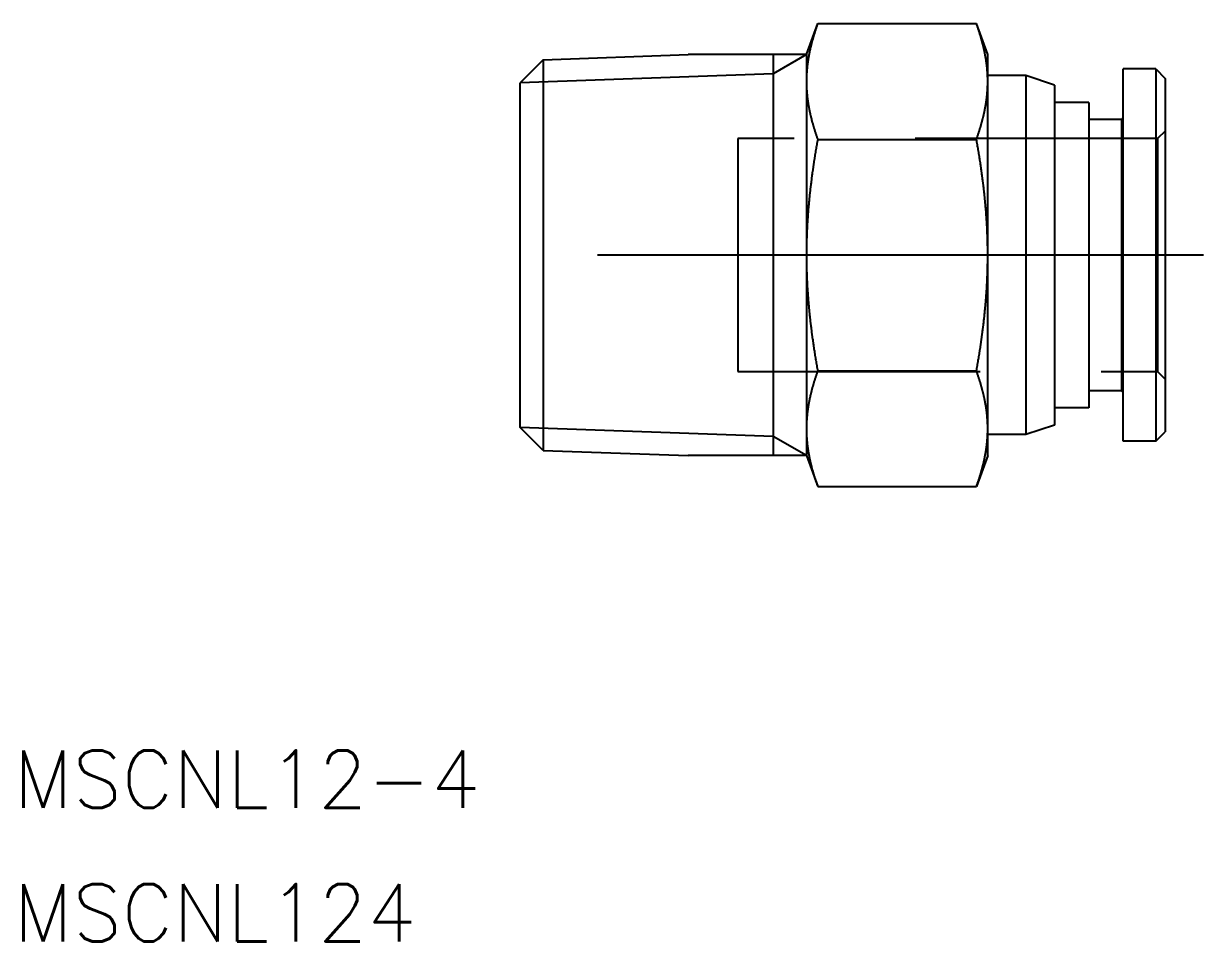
# Model space of a CAD drawing. Extents: x -89 to 13, y -36 to 14.
# Drawn here: x -88.7 to -26.9, y -35.9 to 12.1 of the extents above; entities that cross this region are included whole.
import ezdxf

# ---------------------------------------------------------------- set-up
doc = ezdxf.new("R2010")
doc.units = 0
doc.linetypes.add('CENTER', pattern=[50.8, 31.75, -6.35, 6.35, -6.35])
doc.linetypes.add('DASHED', pattern=[19.05, 12.7, -6.35])
doc.layers.get('0').update_dxf_attribs({"linetype": 'CONTINUOUS'})
doc.layers.add('CENTER', color=1, linetype='CENTER')
doc.styles.get("Standard").update_dxf_attribs({"font": 'txt.shx', "height": 3, "bigfont": 'bigfont.shx'})

msp = doc.modelspace()

# ---------------------------------------------------------------- linework, layer by layer
at = {"color": 7, "linetype": 'CONTINUOUS'}
for p, q in [((-47.687289, 10.5), (-47.096071, 12.124356)), ((-47.096071, 12.124356), (-38.778506, 12.124356)), ((-38.187289, 10.5), (-38.778506, 12.124356)), ((-61.483242, 10.234593), (-62.687289, 9.030547)), ((-61.483242, 10.234593), (-53.882973, 10.5)), ((-61.483242, 10.234593), (-61.483242, -10.234593)), ((-47.687289, 10.5), (-53.882973, 10.5)), ((-49.430634, 10.5), (-49.430634, -10.5)), ((-47.687289, 10.5), (-47.687289, 9.093267)), ((-38.187289, 9.093267), (-38.187289, 10.5)), ((-36.187289, 9.4), (-38.187289, 9.4)), ((-36.187289, 9.4), (-36.187289, -9.4)), ((-34.687289, 8.9), (-36.187289, 9.4)), ((-31.087289, -9.75), (-31.087289, 9.75)), ((-29.387289, 9.75), (-31.087289, 9.75)), ((-29.387289, 9.75), (-29.387289, -9.75)), ((-29.387289, 9.75), (-28.887289, 9.25)), ((-62.687289, -9.030547), (-62.687289, 9.030547)), ((-62.687289, -9.0225), (-62.687289, 9.0225)), ((-47.687289, 9.093267), (-47.687289, 0)), ((-38.187289, 0), (-38.187289, 9.093267)), ((-34.687289, 8.9), (-34.687289, -8.9)), ((-28.887289, 9.25), (-28.887289, -9.25)), ((-32.887289, 8), (-34.687289, 8)), ((-32.887289, 8), (-32.887289, -8)), ((-31.187289, 7.1), (-32.887289, 7.1)), ((-31.187289, 7.1), (-31.087289, 7.2)), ((-31.187289, 7.1), (-31.187289, -7.1)), ((-47.096071, 6.062178), (-38.778506, 6.062178)), ((-47.687289, 0), (-47.687289, -9.093267)), ((-38.187289, -9.093267), (-38.187289, 0)), ((-47.096071, -6.062178), (-38.778506, -6.062178)), ((-31.187289, -7.1), (-32.887289, -7.1)), ((-31.187289, -7.1), (-31.087289, -7.2)), ((-32.887289, -8), (-34.687289, -8)), ((-61.483242, -10.234593), (-62.687289, -9.030547)), ((-47.687289, -9.093267), (-47.687289, -10.5)), ((-38.187289, -10.5), (-38.187289, -9.093267)), ((-34.687289, -8.9), (-36.187289, -9.4)), ((-29.387289, -9.75), (-28.887289, -9.25)), ((-36.187289, -9.4), (-38.187289, -9.4)), ((-29.387289, -9.75), (-31.087289, -9.75)), ((-61.483242, -10.234593), (-53.882973, -10.5)), ((-47.687289, -10.5), (-53.882973, -10.5)), ((-47.687289, -10.5), (-47.096071, -12.124356)), ((-38.187289, -10.5), (-38.778506, -12.124356)), ((-47.096071, -12.124356), (-38.778506, -12.124356))]:
    msp.add_line(p, q, dxfattribs=at)
at = {"color": 3, "linetype": 'CONTINUOUS'}
for p, q in [((-47.687289, 10.5), (-49.430634, 9.493479)), ((-49.430634, 9.493479), (-62.687289, 9.030547)), ((-49.430634, -9.493479), (-62.687289, -9.030547)), ((-47.687289, -10.5), (-49.430634, -9.493479))]:
    msp.add_line(p, q, dxfattribs=at)
at = {"color": 3, "linetype": 'DASHED'}
for p, q in [((-28.887289, 6.5), (-29.287289, 6.1)), ((-29.287289, 6.1), (-51.287289, 6.1)), ((-51.287289, 6.1), (-51.287289, -6.1)), ((-29.287289, 6.1), (-29.287289, -6.1)), ((-51.287289, -6.1), (-29.287289, -6.1)), ((-29.287289, -6.1), (-28.887289, -6.5))]:
    msp.add_line(p, q, dxfattribs=at)
at = {"color": 7}
for points in [[(-47.0961, 12.1244, 0), (-47.1087, 12.0894, 0), (-47.1213, 12.0545, 0), (-47.1336, 12.0198, 0), (-47.1459, 11.9851, 0), (-47.1579, 11.9506, 0), (-47.1698, 11.9162, 0), (-47.1816, 11.8819, 0), (-47.1932, 11.8477, 0), (-47.2047, 11.8136, 0), (-47.216, 11.7796, 0), (-47.2272, 11.7457, 0), (-47.2383, 11.7119, 0), (-47.2491, 11.6783, 0), (-47.2599, 11.6447, 0), (-47.2705, 11.6112, 0), (-47.281, 11.5777, 0), (-47.2913, 11.5444, 0), (-47.3015, 11.5112, 0), (-47.3115, 11.478, 0), (-47.3214, 11.445, 0), (-47.3311, 11.412, 0), (-47.3408, 11.3791, 0), (-47.3502, 11.3463, 0), (-47.3596, 11.3136, 0), (-47.3688, 11.2809, 0), (-47.3778, 11.2483, 0), (-47.3868, 11.2158, 0), (-47.3956, 11.1834, 0), (-47.4042, 11.151, 0), (-47.4127, 11.1187, 0), (-47.4211, 11.0865, 0), (-47.4294, 11.0543, 0), (-47.4375, 11.0222, 0), (-47.4455, 10.9902, 0), (-47.4533, 10.9582, 0), (-47.461, 10.9263, 0), (-47.4686, 10.8944, 0), (-47.4761, 10.8626, 0), (-47.4834, 10.8309, 0), (-47.4906, 10.7992, 0), (-47.4977, 10.7675, 0), (-47.5046, 10.736, 0), (-47.5114, 10.7044, 0), (-47.518, 10.6729, 0), (-47.5246, 10.6415, 0), (-47.531, 10.61, 0), (-47.5373, 10.5787, 0), (-47.5434, 10.5474, 0), (-47.5494, 10.5161, 0), (-47.5553, 10.4848, 0), (-47.5611, 10.4536, 0), (-47.5667, 10.4224, 0), (-47.5722, 10.3913, 0), (-47.5776, 10.3602, 0), (-47.5828, 10.3291, 0), (-47.588, 10.298, 0), (-47.5929, 10.267, 0), (-47.5978, 10.236, 0), (-47.6025, 10.205, 0), (-47.6071, 10.1741, 0), (-47.6116, 10.1432, 0), (-47.616, 10.1122, 0), (-47.6202, 10.0814, 0), (-47.6243, 10.0505, 0), (-47.6283, 10.0196, 0), (-47.6321, 9.98877, 0), (-47.6358, 9.95793, 0), (-47.6394, 9.92711, 0), (-47.6428, 9.89629, 0), (-47.6462, 9.86549, 0), (-47.6494, 9.83469, 0), (-47.6524, 9.80389, 0), (-47.6554, 9.7731, 0), (-47.6582, 9.7423, 0), (-47.6609, 9.71151, 0), (-47.6634, 9.68072, 0), (-47.6659, 9.64992, 0), (-47.6682, 9.61912, 0), (-47.6703, 9.58832, 0), (-47.6724, 9.5575, 0), (-47.6743, 9.52668, 0), (-47.6761, 9.49584, 0), (-47.6777, 9.46499, 0), (-47.6792, 9.43413, 0), (-47.6806, 9.40326, 0), (-47.6819, 9.37236, 0), (-47.683, 9.34145, 0), (-47.684, 9.31051, 0), (-47.6849, 9.27956, 0), (-47.6856, 9.24858, 0), (-47.6862, 9.21757, 0), (-47.6867, 9.18654, 0), (-47.687, 9.15548, 0), (-47.6872, 9.12439, 0), (-47.6873, 9.09327, 0)], [(-38.1873, 9.09327, 0), (-38.1874, 9.12439, 0), (-38.1876, 9.15548, 0), (-38.1879, 9.18654, 0), (-38.1884, 9.21757, 0), (-38.189, 9.24858, 0), (-38.1897, 9.27956, 0), (-38.1906, 9.31051, 0), (-38.1916, 9.34145, 0), (-38.1927, 9.37236, 0), (-38.1939, 9.40326, 0), (-38.1953, 9.43413, 0), (-38.1969, 9.46499, 0), (-38.1985, 9.49584, 0), (-38.2003, 9.52668, 0), (-38.2022, 9.5575, 0), (-38.2042, 9.58832, 0), (-38.2064, 9.61912, 0), (-38.2087, 9.64992, 0), (-38.2111, 9.68072, 0), (-38.2137, 9.71151, 0), (-38.2164, 9.7423, 0), (-38.2192, 9.7731, 0), (-38.2221, 9.80389, 0), (-38.2252, 9.83469, 0), (-38.2284, 9.86549, 0), (-38.2317, 9.89629, 0), (-38.2352, 9.92711, 0), (-38.2388, 9.95793, 0), (-38.2425, 9.98877, 0), (-38.2463, 10.0196, 0), (-38.2503, 10.0505, 0), (-38.2544, 10.0814, 0), (-38.2586, 10.1122, 0), (-38.263, 10.1432, 0), (-38.2674, 10.1741, 0), (-38.272, 10.205, 0), (-38.2768, 10.236, 0), (-38.2816, 10.267, 0), (-38.2866, 10.298, 0), (-38.2917, 10.3291, 0), (-38.297, 10.3602, 0), (-38.3024, 10.3913, 0), (-38.3079, 10.4224, 0), (-38.3135, 10.4536, 0), (-38.3193, 10.4848, 0), (-38.3251, 10.5161, 0), (-38.3312, 10.5474, 0), (-38.3373, 10.5787, 0), (-38.3436, 10.61, 0), (-38.35, 10.6415, 0), (-38.3565, 10.6729, 0), (-38.3632, 10.7044, 0), (-38.37, 10.736, 0), (-38.3769, 10.7675, 0), (-38.384, 10.7992, 0), (-38.3912, 10.8309, 0), (-38.3985, 10.8626, 0), (-38.4059, 10.8944, 0), (-38.4135, 10.9263, 0), (-38.4213, 10.9582, 0), (-38.4291, 10.9902, 0), (-38.4371, 11.0222, 0), (-38.4452, 11.0543, 0), (-38.4535, 11.0865, 0), (-38.4618, 11.1187, 0), (-38.4704, 11.151, 0), (-38.479, 11.1834, 0), (-38.4878, 11.2158, 0), (-38.4967, 11.2483, 0), (-38.5058, 11.2809, 0), (-38.515, 11.3136, 0), (-38.5243, 11.3463, 0), (-38.5338, 11.3791, 0), (-38.5434, 11.412, 0), (-38.5532, 11.445, 0), (-38.5631, 11.478, 0), (-38.5731, 11.5112, 0), (-38.5833, 11.5444, 0), (-38.5936, 11.5777, 0), (-38.6041, 11.6112, 0), (-38.6147, 11.6447, 0), (-38.6254, 11.6783, 0), (-38.6363, 11.7119, 0), (-38.6474, 11.7457, 0), (-38.6585, 11.7796, 0), (-38.6699, 11.8136, 0), (-38.6813, 11.8477, 0), (-38.693, 11.8819, 0), (-38.7047, 11.9162, 0), (-38.7166, 11.9506, 0), (-38.7287, 11.9851, 0), (-38.7409, 12.0198, 0), (-38.7533, 12.0545, 0), (-38.7658, 12.0894, 0), (-38.7785, 12.1244, 0)], [(-47.6873, 9.09327, 0), (-47.6872, 9.06214, 0), (-47.687, 9.03105, 0), (-47.6867, 8.99999, 0), (-47.6862, 8.96896, 0), (-47.6856, 8.93796, 0), (-47.6849, 8.90698, 0), (-47.684, 8.87602, 0), (-47.683, 8.84509, 0), (-47.6819, 8.81417, 0), (-47.6806, 8.78328, 0), (-47.6792, 8.7524, 0), (-47.6777, 8.72154, 0), (-47.6761, 8.69069, 0), (-47.6743, 8.65986, 0), (-47.6724, 8.62903, 0), (-47.6703, 8.59822, 0), (-47.6682, 8.56741, 0), (-47.6659, 8.53661, 0), (-47.6634, 8.50581, 0), (-47.6609, 8.47502, 0), (-47.6582, 8.44423, 0), (-47.6554, 8.41344, 0), (-47.6524, 8.38264, 0), (-47.6494, 8.35185, 0), (-47.6462, 8.32105, 0), (-47.6428, 8.29024, 0), (-47.6394, 8.25942, 0), (-47.6358, 8.2286, 0), (-47.6321, 8.19776, 0), (-47.6283, 8.16692, 0), (-47.6243, 8.13606, 0), (-47.6202, 8.10518, 0), (-47.616, 8.07429, 0), (-47.6116, 8.04338, 0), (-47.6071, 8.01244, 0), (-47.6025, 7.98149, 0), (-47.5978, 7.95052, 0), (-47.5929, 7.91952, 0), (-47.588, 7.88849, 0), (-47.5828, 7.85744, 0), (-47.5776, 7.82636, 0), (-47.5722, 7.79525, 0), (-47.5667, 7.7641, 0), (-47.5611, 7.73292, 0), (-47.5553, 7.70171, 0), (-47.5494, 7.67046, 0), (-47.5434, 7.63918, 0), (-47.5373, 7.60785, 0), (-47.531, 7.57649, 0), (-47.5246, 7.54508, 0), (-47.518, 7.51362, 0), (-47.5114, 7.48213, 0), (-47.5046, 7.45058, 0), (-47.4977, 7.41899, 0), (-47.4906, 7.38734, 0), (-47.4834, 7.35565, 0), (-47.4761, 7.3239, 0), (-47.4686, 7.29209, 0), (-47.461, 7.26024, 0), (-47.4533, 7.22832, 0), (-47.4455, 7.19634, 0), (-47.4375, 7.1643, 0), (-47.4294, 7.1322, 0), (-47.4211, 7.10004, 0), (-47.4127, 7.06781, 0), (-47.4042, 7.03551, 0), (-47.3956, 7.00314, 0), (-47.3868, 6.97071, 0), (-47.3778, 6.9382, 0), (-47.3688, 6.90562, 0), (-47.3596, 6.87296, 0), (-47.3502, 6.84022, 0), (-47.3408, 6.80741, 0), (-47.3311, 6.77452, 0), (-47.3214, 6.74154, 0), (-47.3115, 6.70848, 0), (-47.3015, 6.67534, 0), (-47.2913, 6.64211, 0), (-47.281, 6.60879, 0), (-47.2705, 6.57538, 0), (-47.2599, 6.54188, 0), (-47.2491, 6.50828, 0), (-47.2383, 6.47459, 0), (-47.2272, 6.4408, 0), (-47.216, 6.40691, 0), (-47.2047, 6.37292, 0), (-47.1932, 6.33883, 0), (-47.1816, 6.30463, 0), (-47.1698, 6.27033, 0), (-47.1579, 6.23592, 0), (-47.1459, 6.2014, 0), (-47.1336, 6.16677, 0), (-47.1213, 6.13202, 0), (-47.1087, 6.09716, 0), (-47.0961, 6.06218, 0)], [(-38.7785, 6.06218, 0), (-38.7658, 6.09716, 0), (-38.7533, 6.13202, 0), (-38.7409, 6.16677, 0), (-38.7287, 6.2014, 0), (-38.7166, 6.23592, 0), (-38.7047, 6.27033, 0), (-38.693, 6.30463, 0), (-38.6813, 6.33883, 0), (-38.6699, 6.37292, 0), (-38.6585, 6.40691, 0), (-38.6474, 6.4408, 0), (-38.6363, 6.47459, 0), (-38.6254, 6.50828, 0), (-38.6147, 6.54188, 0), (-38.6041, 6.57538, 0), (-38.5936, 6.60879, 0), (-38.5833, 6.64211, 0), (-38.5731, 6.67534, 0), (-38.5631, 6.70848, 0), (-38.5532, 6.74154, 0), (-38.5434, 6.77452, 0), (-38.5338, 6.80741, 0), (-38.5243, 6.84022, 0), (-38.515, 6.87296, 0), (-38.5058, 6.90562, 0), (-38.4967, 6.9382, 0), (-38.4878, 6.97071, 0), (-38.479, 7.00314, 0), (-38.4704, 7.03551, 0), (-38.4618, 7.06781, 0), (-38.4535, 7.10004, 0), (-38.4452, 7.1322, 0), (-38.4371, 7.1643, 0), (-38.4291, 7.19634, 0), (-38.4213, 7.22832, 0), (-38.4135, 7.26024, 0), (-38.4059, 7.29209, 0), (-38.3985, 7.3239, 0), (-38.3912, 7.35565, 0), (-38.384, 7.38734, 0), (-38.3769, 7.41899, 0), (-38.37, 7.45058, 0), (-38.3632, 7.48213, 0), (-38.3565, 7.51362, 0), (-38.35, 7.54508, 0), (-38.3436, 7.57649, 0), (-38.3373, 7.60785, 0), (-38.3312, 7.63918, 0), (-38.3251, 7.67046, 0), (-38.3193, 7.70171, 0), (-38.3135, 7.73292, 0), (-38.3079, 7.7641, 0), (-38.3024, 7.79525, 0), (-38.297, 7.82636, 0), (-38.2917, 7.85744, 0), (-38.2866, 7.88849, 0), (-38.2816, 7.91952, 0), (-38.2768, 7.95052, 0), (-38.272, 7.98149, 0), (-38.2674, 8.01244, 0), (-38.263, 8.04338, 0), (-38.2586, 8.07429, 0), (-38.2544, 8.10518, 0), (-38.2503, 8.13606, 0), (-38.2463, 8.16692, 0), (-38.2425, 8.19776, 0), (-38.2388, 8.2286, 0), (-38.2352, 8.25942, 0), (-38.2317, 8.29024, 0), (-38.2284, 8.32105, 0), (-38.2252, 8.35185, 0), (-38.2221, 8.38264, 0), (-38.2192, 8.41344, 0), (-38.2164, 8.44423, 0), (-38.2137, 8.47502, 0), (-38.2111, 8.50581, 0), (-38.2087, 8.53661, 0), (-38.2064, 8.56741, 0), (-38.2042, 8.59822, 0), (-38.2022, 8.62903, 0), (-38.2003, 8.65986, 0), (-38.1985, 8.69069, 0), (-38.1969, 8.72154, 0), (-38.1953, 8.7524, 0), (-38.1939, 8.78328, 0), (-38.1927, 8.81417, 0), (-38.1916, 8.84509, 0), (-38.1906, 8.87602, 0), (-38.1897, 8.90698, 0), (-38.189, 8.93796, 0), (-38.1884, 8.96896, 0), (-38.1879, 8.99999, 0), (-38.1876, 9.03105, 0), (-38.1874, 9.06214, 0), (-38.1873, 9.09327, 0)], [(-47.0961, 6.06218, 0), (-47.1087, 5.99222, 0), (-47.1213, 5.9225, 0), (-47.1336, 5.853, 0), (-47.1459, 5.78374, 0), (-47.1579, 5.7147, 0), (-47.1698, 5.64587, 0), (-47.1816, 5.57727, 0), (-47.1932, 5.50888, 0), (-47.2047, 5.44069, 0), (-47.216, 5.37271, 0), (-47.2272, 5.30494, 0), (-47.2383, 5.23736, 0), (-47.2491, 5.16998, 0), (-47.2599, 5.10278, 0), (-47.2705, 5.03578, 0), (-47.281, 4.96896, 0), (-47.2913, 4.90232, 0), (-47.3015, 4.83586, 0), (-47.3115, 4.76957, 0), (-47.3214, 4.70345, 0), (-47.3311, 4.6375, 0), (-47.3408, 4.57171, 0), (-47.3502, 4.50608, 0), (-47.3596, 4.44061, 0), (-47.3688, 4.3753, 0), (-47.3778, 4.31013, 0), (-47.3868, 4.24512, 0), (-47.3956, 4.18024, 0), (-47.4042, 4.11551, 0), (-47.4127, 4.05092, 0), (-47.4211, 3.98646, 0), (-47.4294, 3.92213, 0), (-47.4375, 3.85793, 0), (-47.4455, 3.79385, 0), (-47.4533, 3.7299, 0), (-47.461, 3.66606, 0), (-47.4686, 3.60234, 0), (-47.4761, 3.53874, 0), (-47.4834, 3.47524, 0), (-47.4906, 3.41185, 0), (-47.4977, 3.34856, 0), (-47.5046, 3.28537, 0), (-47.5114, 3.22228, 0), (-47.518, 3.15929, 0), (-47.5246, 3.09638, 0), (-47.531, 3.03356, 0), (-47.5373, 2.97083, 0), (-47.5434, 2.90818, 0), (-47.5494, 2.8456, 0), (-47.5553, 2.78311, 0), (-47.5611, 2.72068, 0), (-47.5667, 2.65833, 0), (-47.5722, 2.59604, 0), (-47.5776, 2.53382, 0), (-47.5828, 2.47166, 0), (-47.588, 2.40955, 0), (-47.5929, 2.3475, 0), (-47.5978, 2.2855, 0), (-47.6025, 2.22355, 0), (-47.6071, 2.16164, 0), (-47.6116, 2.09978, 0), (-47.616, 2.03796, 0), (-47.6202, 1.97617, 0), (-47.6243, 1.91442, 0), (-47.6283, 1.8527, 0), (-47.6321, 1.791, 0), (-47.6358, 1.72933, 0), (-47.6394, 1.66769, 0), (-47.6428, 1.60606, 0), (-47.6462, 1.54444, 0), (-47.6494, 1.48284, 0), (-47.6524, 1.42125, 0), (-47.6554, 1.35966, 0), (-47.6582, 1.29808, 0), (-47.6609, 1.23649, 0), (-47.6634, 1.17491, 0), (-47.6659, 1.11331, 0), (-47.6682, 1.05171, 0), (-47.6703, 0.990097, 0), (-47.6724, 0.928467, 0), (-47.6743, 0.866819, 0), (-47.6761, 0.805149, 0), (-47.6777, 0.743454, 0), (-47.6792, 0.681731, 0), (-47.6806, 0.619977, 0), (-47.6819, 0.558188, 0), (-47.683, 0.496361, 0), (-47.684, 0.434494, 0), (-47.6849, 0.372582, 0), (-47.6856, 0.310623, 0), (-47.6862, 0.248613, 0), (-47.6867, 0.186549, 0), (-47.687, 0.124428, 0), (-47.6872, 0.062246, 0), (-47.6873, 0, 0)], [(-38.1873, 0, 0), (-38.1874, 0.062246, 0), (-38.1876, 0.124428, 0), (-38.1879, 0.186549, 0), (-38.1884, 0.248613, 0), (-38.189, 0.310623, 0), (-38.1897, 0.372582, 0), (-38.1906, 0.434494, 0), (-38.1916, 0.496361, 0), (-38.1927, 0.558188, 0), (-38.1939, 0.619977, 0), (-38.1953, 0.681731, 0), (-38.1969, 0.743454, 0), (-38.1985, 0.805149, 0), (-38.2003, 0.866819, 0), (-38.2022, 0.928467, 0), (-38.2042, 0.990097, 0), (-38.2064, 1.05171, 0), (-38.2087, 1.11331, 0), (-38.2111, 1.17491, 0), (-38.2137, 1.23649, 0), (-38.2164, 1.29808, 0), (-38.2192, 1.35966, 0), (-38.2221, 1.42125, 0), (-38.2252, 1.48284, 0), (-38.2284, 1.54444, 0), (-38.2317, 1.60606, 0), (-38.2352, 1.66769, 0), (-38.2388, 1.72933, 0), (-38.2425, 1.791, 0), (-38.2463, 1.8527, 0), (-38.2503, 1.91442, 0), (-38.2544, 1.97617, 0), (-38.2586, 2.03796, 0), (-38.263, 2.09978, 0), (-38.2674, 2.16164, 0), (-38.272, 2.22355, 0), (-38.2768, 2.2855, 0), (-38.2816, 2.3475, 0), (-38.2866, 2.40955, 0), (-38.2917, 2.47166, 0), (-38.297, 2.53382, 0), (-38.3024, 2.59604, 0), (-38.3079, 2.65833, 0), (-38.3135, 2.72068, 0), (-38.3193, 2.78311, 0), (-38.3251, 2.8456, 0), (-38.3312, 2.90818, 0), (-38.3373, 2.97083, 0), (-38.3436, 3.03356, 0), (-38.35, 3.09638, 0), (-38.3565, 3.15929, 0), (-38.3632, 3.22228, 0), (-38.37, 3.28537, 0), (-38.3769, 3.34856, 0), (-38.384, 3.41185, 0), (-38.3912, 3.47524, 0), (-38.3985, 3.53874, 0), (-38.4059, 3.60234, 0), (-38.4135, 3.66606, 0), (-38.4213, 3.7299, 0), (-38.4291, 3.79385, 0), (-38.4371, 3.85793, 0), (-38.4452, 3.92213, 0), (-38.4535, 3.98646, 0), (-38.4618, 4.05092, 0), (-38.4704, 4.11551, 0), (-38.479, 4.18024, 0), (-38.4878, 4.24512, 0), (-38.4967, 4.31013, 0), (-38.5058, 4.3753, 0), (-38.515, 4.44061, 0), (-38.5243, 4.50608, 0), (-38.5338, 4.57171, 0), (-38.5434, 4.6375, 0), (-38.5532, 4.70345, 0), (-38.5631, 4.76957, 0), (-38.5731, 4.83586, 0), (-38.5833, 4.90232, 0), (-38.5936, 4.96896, 0), (-38.6041, 5.03578, 0), (-38.6147, 5.10278, 0), (-38.6254, 5.16998, 0), (-38.6363, 5.23736, 0), (-38.6474, 5.30494, 0), (-38.6585, 5.37271, 0), (-38.6699, 5.44069, 0), (-38.6813, 5.50888, 0), (-38.693, 5.57727, 0), (-38.7047, 5.64587, 0), (-38.7166, 5.7147, 0), (-38.7287, 5.78374, 0), (-38.7409, 5.853, 0), (-38.7533, 5.9225, 0), (-38.7658, 5.99222, 0), (-38.7785, 6.06218, 0)], [(-47.6873, 0, 0), (-47.6872, -0.062246, 0), (-47.687, -0.124428, 0), (-47.6867, -0.186549, 0), (-47.6862, -0.248613, 0), (-47.6856, -0.310623, 0), (-47.6849, -0.372582, 0), (-47.684, -0.434494, 0), (-47.683, -0.496361, 0), (-47.6819, -0.558188, 0), (-47.6806, -0.619977, 0), (-47.6792, -0.681731, 0), (-47.6777, -0.743454, 0), (-47.6761, -0.805149, 0), (-47.6743, -0.866819, 0), (-47.6724, -0.928467, 0), (-47.6703, -0.990097, 0), (-47.6682, -1.05171, 0), (-47.6659, -1.11331, 0), (-47.6634, -1.17491, 0), (-47.6609, -1.23649, 0), (-47.6582, -1.29808, 0), (-47.6554, -1.35966, 0), (-47.6524, -1.42125, 0), (-47.6494, -1.48284, 0), (-47.6462, -1.54444, 0), (-47.6428, -1.60606, 0), (-47.6394, -1.66769, 0), (-47.6358, -1.72933, 0), (-47.6321, -1.791, 0), (-47.6283, -1.8527, 0), (-47.6243, -1.91442, 0), (-47.6202, -1.97617, 0), (-47.616, -2.03796, 0), (-47.6116, -2.09978, 0), (-47.6071, -2.16164, 0), (-47.6025, -2.22355, 0), (-47.5978, -2.2855, 0), (-47.5929, -2.3475, 0), (-47.588, -2.40955, 0), (-47.5828, -2.47166, 0), (-47.5776, -2.53382, 0), (-47.5722, -2.59604, 0), (-47.5667, -2.65833, 0), (-47.5611, -2.72068, 0), (-47.5553, -2.78311, 0), (-47.5494, -2.8456, 0), (-47.5434, -2.90818, 0), (-47.5373, -2.97083, 0), (-47.531, -3.03356, 0), (-47.5246, -3.09638, 0), (-47.518, -3.15929, 0), (-47.5114, -3.22228, 0), (-47.5046, -3.28537, 0), (-47.4977, -3.34856, 0), (-47.4906, -3.41185, 0), (-47.4834, -3.47524, 0), (-47.4761, -3.53874, 0), (-47.4686, -3.60234, 0), (-47.461, -3.66606, 0), (-47.4533, -3.7299, 0), (-47.4455, -3.79385, 0), (-47.4375, -3.85793, 0), (-47.4294, -3.92213, 0), (-47.4211, -3.98646, 0), (-47.4127, -4.05092, 0), (-47.4042, -4.11551, 0), (-47.3956, -4.18024, 0), (-47.3868, -4.24512, 0), (-47.3778, -4.31013, 0), (-47.3688, -4.3753, 0), (-47.3596, -4.44061, 0), (-47.3502, -4.50608, 0), (-47.3408, -4.57171, 0), (-47.3311, -4.6375, 0), (-47.3214, -4.70345, 0), (-47.3115, -4.76957, 0), (-47.3015, -4.83586, 0), (-47.2913, -4.90232, 0), (-47.281, -4.96896, 0), (-47.2705, -5.03578, 0), (-47.2599, -5.10278, 0), (-47.2491, -5.16998, 0), (-47.2383, -5.23736, 0), (-47.2272, -5.30494, 0), (-47.216, -5.37271, 0), (-47.2047, -5.44069, 0), (-47.1932, -5.50888, 0), (-47.1816, -5.57727, 0), (-47.1698, -5.64587, 0), (-47.1579, -5.7147, 0), (-47.1459, -5.78374, 0), (-47.1336, -5.853, 0), (-47.1213, -5.9225, 0), (-47.1087, -5.99222, 0), (-47.0961, -6.06218, 0)], [(-38.7785, -6.06218, 0), (-38.7658, -5.99222, 0), (-38.7533, -5.9225, 0), (-38.7409, -5.853, 0), (-38.7287, -5.78374, 0), (-38.7166, -5.7147, 0), (-38.7047, -5.64587, 0), (-38.693, -5.57727, 0), (-38.6813, -5.50888, 0), (-38.6699, -5.44069, 0), (-38.6585, -5.37271, 0), (-38.6474, -5.30494, 0), (-38.6363, -5.23736, 0), (-38.6254, -5.16998, 0), (-38.6147, -5.10278, 0), (-38.6041, -5.03578, 0), (-38.5936, -4.96896, 0), (-38.5833, -4.90232, 0), (-38.5731, -4.83586, 0), (-38.5631, -4.76957, 0), (-38.5532, -4.70345, 0), (-38.5434, -4.6375, 0), (-38.5338, -4.57171, 0), (-38.5243, -4.50608, 0), (-38.515, -4.44061, 0), (-38.5058, -4.3753, 0), (-38.4967, -4.31013, 0), (-38.4878, -4.24512, 0), (-38.479, -4.18024, 0), (-38.4704, -4.11551, 0), (-38.4618, -4.05092, 0), (-38.4535, -3.98646, 0), (-38.4452, -3.92213, 0), (-38.4371, -3.85793, 0), (-38.4291, -3.79385, 0), (-38.4213, -3.7299, 0), (-38.4135, -3.66606, 0), (-38.4059, -3.60234, 0), (-38.3985, -3.53874, 0), (-38.3912, -3.47524, 0), (-38.384, -3.41185, 0), (-38.3769, -3.34856, 0), (-38.37, -3.28537, 0), (-38.3632, -3.22228, 0), (-38.3565, -3.15929, 0), (-38.35, -3.09638, 0), (-38.3436, -3.03356, 0), (-38.3373, -2.97083, 0), (-38.3312, -2.90818, 0), (-38.3251, -2.8456, 0), (-38.3193, -2.78311, 0), (-38.3135, -2.72068, 0), (-38.3079, -2.65833, 0), (-38.3024, -2.59604, 0), (-38.297, -2.53382, 0), (-38.2917, -2.47166, 0), (-38.2866, -2.40955, 0), (-38.2816, -2.3475, 0), (-38.2768, -2.2855, 0), (-38.272, -2.22355, 0), (-38.2674, -2.16164, 0), (-38.263, -2.09978, 0), (-38.2586, -2.03796, 0), (-38.2544, -1.97617, 0), (-38.2503, -1.91442, 0), (-38.2463, -1.8527, 0), (-38.2425, -1.791, 0), (-38.2388, -1.72933, 0), (-38.2352, -1.66769, 0), (-38.2317, -1.60606, 0), (-38.2284, -1.54444, 0), (-38.2252, -1.48284, 0), (-38.2221, -1.42125, 0), (-38.2192, -1.35966, 0), (-38.2164, -1.29808, 0), (-38.2137, -1.23649, 0), (-38.2111, -1.17491, 0), (-38.2087, -1.11331, 0), (-38.2064, -1.05171, 0), (-38.2042, -0.990097, 0), (-38.2022, -0.928467, 0), (-38.2003, -0.866819, 0), (-38.1985, -0.805149, 0), (-38.1969, -0.743454, 0), (-38.1953, -0.681731, 0), (-38.1939, -0.619977, 0), (-38.1927, -0.558188, 0), (-38.1916, -0.496361, 0), (-38.1906, -0.434494, 0), (-38.1897, -0.372582, 0), (-38.189, -0.310623, 0), (-38.1884, -0.248613, 0), (-38.1879, -0.186549, 0), (-38.1876, -0.124428, 0), (-38.1874, -0.062246, 0), (-38.1873, 0, 0)], [(-47.0961, -6.06218, 0), (-47.1087, -6.09716, 0), (-47.1213, -6.13202, 0), (-47.1336, -6.16677, 0), (-47.1459, -6.2014, 0), (-47.1579, -6.23592, 0), (-47.1698, -6.27033, 0), (-47.1816, -6.30463, 0), (-47.1932, -6.33883, 0), (-47.2047, -6.37292, 0), (-47.216, -6.40691, 0), (-47.2272, -6.4408, 0), (-47.2383, -6.47459, 0), (-47.2491, -6.50828, 0), (-47.2599, -6.54188, 0), (-47.2705, -6.57538, 0), (-47.281, -6.60879, 0), (-47.2913, -6.64211, 0), (-47.3015, -6.67534, 0), (-47.3115, -6.70848, 0), (-47.3214, -6.74154, 0), (-47.3311, -6.77452, 0), (-47.3408, -6.80741, 0), (-47.3502, -6.84022, 0), (-47.3596, -6.87296, 0), (-47.3688, -6.90562, 0), (-47.3778, -6.9382, 0), (-47.3868, -6.97071, 0), (-47.3956, -7.00314, 0), (-47.4042, -7.03551, 0), (-47.4127, -7.06781, 0), (-47.4211, -7.10004, 0), (-47.4294, -7.1322, 0), (-47.4375, -7.1643, 0), (-47.4455, -7.19634, 0), (-47.4533, -7.22832, 0), (-47.461, -7.26024, 0), (-47.4686, -7.29209, 0), (-47.4761, -7.3239, 0), (-47.4834, -7.35565, 0), (-47.4906, -7.38734, 0), (-47.4977, -7.41899, 0), (-47.5046, -7.45058, 0), (-47.5114, -7.48213, 0), (-47.518, -7.51362, 0), (-47.5246, -7.54508, 0), (-47.531, -7.57649, 0), (-47.5373, -7.60785, 0), (-47.5434, -7.63918, 0), (-47.5494, -7.67046, 0), (-47.5553, -7.70171, 0), (-47.5611, -7.73292, 0), (-47.5667, -7.7641, 0), (-47.5722, -7.79525, 0), (-47.5776, -7.82636, 0), (-47.5828, -7.85744, 0), (-47.588, -7.88849, 0), (-47.5929, -7.91952, 0), (-47.5978, -7.95052, 0), (-47.6025, -7.98149, 0), (-47.6071, -8.01244, 0), (-47.6116, -8.04338, 0), (-47.616, -8.07429, 0), (-47.6202, -8.10518, 0), (-47.6243, -8.13606, 0), (-47.6283, -8.16692, 0), (-47.6321, -8.19776, 0), (-47.6358, -8.2286, 0), (-47.6394, -8.25942, 0), (-47.6428, -8.29024, 0), (-47.6462, -8.32105, 0), (-47.6494, -8.35185, 0), (-47.6524, -8.38264, 0), (-47.6554, -8.41344, 0), (-47.6582, -8.44423, 0), (-47.6609, -8.47502, 0), (-47.6634, -8.50581, 0), (-47.6659, -8.53661, 0), (-47.6682, -8.56741, 0), (-47.6703, -8.59822, 0), (-47.6724, -8.62903, 0), (-47.6743, -8.65986, 0), (-47.6761, -8.69069, 0), (-47.6777, -8.72154, 0), (-47.6792, -8.7524, 0), (-47.6806, -8.78328, 0), (-47.6819, -8.81417, 0), (-47.683, -8.84509, 0), (-47.684, -8.87602, 0), (-47.6849, -8.90698, 0), (-47.6856, -8.93796, 0), (-47.6862, -8.96896, 0), (-47.6867, -8.99999, 0), (-47.687, -9.03105, 0), (-47.6872, -9.06214, 0), (-47.6873, -9.09327, 0)], [(-38.1873, -9.09327, 0), (-38.1874, -9.06214, 0), (-38.1876, -9.03105, 0), (-38.1879, -8.99999, 0), (-38.1884, -8.96896, 0), (-38.189, -8.93796, 0), (-38.1897, -8.90698, 0), (-38.1906, -8.87602, 0), (-38.1916, -8.84509, 0), (-38.1927, -8.81417, 0), (-38.1939, -8.78328, 0), (-38.1953, -8.7524, 0), (-38.1969, -8.72154, 0), (-38.1985, -8.69069, 0), (-38.2003, -8.65986, 0), (-38.2022, -8.62903, 0), (-38.2042, -8.59822, 0), (-38.2064, -8.56741, 0), (-38.2087, -8.53661, 0), (-38.2111, -8.50581, 0), (-38.2137, -8.47502, 0), (-38.2164, -8.44423, 0), (-38.2192, -8.41344, 0), (-38.2221, -8.38264, 0), (-38.2252, -8.35185, 0), (-38.2284, -8.32105, 0), (-38.2317, -8.29024, 0), (-38.2352, -8.25942, 0), (-38.2388, -8.2286, 0), (-38.2425, -8.19776, 0), (-38.2463, -8.16692, 0), (-38.2503, -8.13606, 0), (-38.2544, -8.10518, 0), (-38.2586, -8.07429, 0), (-38.263, -8.04338, 0), (-38.2674, -8.01244, 0), (-38.272, -7.98149, 0), (-38.2768, -7.95052, 0), (-38.2816, -7.91952, 0), (-38.2866, -7.88849, 0), (-38.2917, -7.85744, 0), (-38.297, -7.82636, 0), (-38.3024, -7.79525, 0), (-38.3079, -7.7641, 0), (-38.3135, -7.73292, 0), (-38.3193, -7.70171, 0), (-38.3251, -7.67046, 0), (-38.3312, -7.63918, 0), (-38.3373, -7.60785, 0), (-38.3436, -7.57649, 0), (-38.35, -7.54508, 0), (-38.3565, -7.51362, 0), (-38.3632, -7.48213, 0), (-38.37, -7.45058, 0), (-38.3769, -7.41899, 0), (-38.384, -7.38734, 0), (-38.3912, -7.35565, 0), (-38.3985, -7.3239, 0), (-38.4059, -7.29209, 0), (-38.4135, -7.26024, 0), (-38.4213, -7.22832, 0), (-38.4291, -7.19634, 0), (-38.4371, -7.1643, 0), (-38.4452, -7.1322, 0), (-38.4535, -7.10004, 0), (-38.4618, -7.06781, 0), (-38.4704, -7.03551, 0), (-38.479, -7.00314, 0), (-38.4878, -6.97071, 0), (-38.4967, -6.9382, 0), (-38.5058, -6.90562, 0), (-38.515, -6.87296, 0), (-38.5243, -6.84022, 0), (-38.5338, -6.80741, 0), (-38.5434, -6.77452, 0), (-38.5532, -6.74154, 0), (-38.5631, -6.70848, 0), (-38.5731, -6.67534, 0), (-38.5833, -6.64211, 0), (-38.5936, -6.60879, 0), (-38.6041, -6.57538, 0), (-38.6147, -6.54188, 0), (-38.6254, -6.50828, 0), (-38.6363, -6.47459, 0), (-38.6474, -6.4408, 0), (-38.6585, -6.40691, 0), (-38.6699, -6.37292, 0), (-38.6813, -6.33883, 0), (-38.693, -6.30463, 0), (-38.7047, -6.27033, 0), (-38.7166, -6.23592, 0), (-38.7287, -6.2014, 0), (-38.7409, -6.16677, 0), (-38.7533, -6.13202, 0), (-38.7658, -6.09716, 0), (-38.7785, -6.06218, 0)], [(-47.6873, -9.09327, 0), (-47.6872, -9.12439, 0), (-47.687, -9.15548, 0), (-47.6867, -9.18654, 0), (-47.6862, -9.21757, 0), (-47.6856, -9.24858, 0), (-47.6849, -9.27956, 0), (-47.684, -9.31051, 0), (-47.683, -9.34145, 0), (-47.6819, -9.37236, 0), (-47.6806, -9.40326, 0), (-47.6792, -9.43413, 0), (-47.6777, -9.46499, 0), (-47.6761, -9.49584, 0), (-47.6743, -9.52668, 0), (-47.6724, -9.5575, 0), (-47.6703, -9.58832, 0), (-47.6682, -9.61912, 0), (-47.6659, -9.64992, 0), (-47.6634, -9.68072, 0), (-47.6609, -9.71151, 0), (-47.6582, -9.7423, 0), (-47.6554, -9.7731, 0), (-47.6524, -9.80389, 0), (-47.6494, -9.83469, 0), (-47.6462, -9.86549, 0), (-47.6428, -9.89629, 0), (-47.6394, -9.92711, 0), (-47.6358, -9.95793, 0), (-47.6321, -9.98877, 0), (-47.6283, -10.0196, 0), (-47.6243, -10.0505, 0), (-47.6202, -10.0814, 0), (-47.616, -10.1122, 0), (-47.6116, -10.1432, 0), (-47.6071, -10.1741, 0), (-47.6025, -10.205, 0), (-47.5978, -10.236, 0), (-47.5929, -10.267, 0), (-47.588, -10.298, 0), (-47.5828, -10.3291, 0), (-47.5776, -10.3602, 0), (-47.5722, -10.3913, 0), (-47.5667, -10.4224, 0), (-47.5611, -10.4536, 0), (-47.5553, -10.4848, 0), (-47.5494, -10.5161, 0), (-47.5434, -10.5474, 0), (-47.5373, -10.5787, 0), (-47.531, -10.61, 0), (-47.5246, -10.6415, 0), (-47.518, -10.6729, 0), (-47.5114, -10.7044, 0), (-47.5046, -10.736, 0), (-47.4977, -10.7675, 0), (-47.4906, -10.7992, 0), (-47.4834, -10.8309, 0), (-47.4761, -10.8626, 0), (-47.4686, -10.8944, 0), (-47.461, -10.9263, 0), (-47.4533, -10.9582, 0), (-47.4455, -10.9902, 0), (-47.4375, -11.0222, 0), (-47.4294, -11.0543, 0), (-47.4211, -11.0865, 0), (-47.4127, -11.1187, 0), (-47.4042, -11.151, 0), (-47.3956, -11.1834, 0), (-47.3868, -11.2158, 0), (-47.3778, -11.2483, 0), (-47.3688, -11.2809, 0), (-47.3596, -11.3136, 0), (-47.3502, -11.3463, 0), (-47.3408, -11.3791, 0), (-47.3311, -11.412, 0), (-47.3214, -11.445, 0), (-47.3115, -11.478, 0), (-47.3015, -11.5112, 0), (-47.2913, -11.5444, 0), (-47.281, -11.5777, 0), (-47.2705, -11.6112, 0), (-47.2599, -11.6447, 0), (-47.2491, -11.6783, 0), (-47.2383, -11.7119, 0), (-47.2272, -11.7457, 0), (-47.216, -11.7796, 0), (-47.2047, -11.8136, 0), (-47.1932, -11.8477, 0), (-47.1816, -11.8819, 0), (-47.1698, -11.9162, 0), (-47.1579, -11.9506, 0), (-47.1459, -11.9851, 0), (-47.1336, -12.0198, 0), (-47.1213, -12.0545, 0), (-47.1087, -12.0894, 0), (-47.0961, -12.1244, 0)], [(-38.7785, -12.1244, 0), (-38.7658, -12.0894, 0), (-38.7533, -12.0545, 0), (-38.7409, -12.0198, 0), (-38.7287, -11.9851, 0), (-38.7166, -11.9506, 0), (-38.7047, -11.9162, 0), (-38.693, -11.8819, 0), (-38.6813, -11.8477, 0), (-38.6699, -11.8136, 0), (-38.6585, -11.7796, 0), (-38.6474, -11.7457, 0), (-38.6363, -11.7119, 0), (-38.6254, -11.6783, 0), (-38.6147, -11.6447, 0), (-38.6041, -11.6112, 0), (-38.5936, -11.5777, 0), (-38.5833, -11.5444, 0), (-38.5731, -11.5112, 0), (-38.5631, -11.478, 0), (-38.5532, -11.445, 0), (-38.5434, -11.412, 0), (-38.5338, -11.3791, 0), (-38.5243, -11.3463, 0), (-38.515, -11.3136, 0), (-38.5058, -11.2809, 0), (-38.4967, -11.2483, 0), (-38.4878, -11.2158, 0), (-38.479, -11.1834, 0), (-38.4704, -11.151, 0), (-38.4618, -11.1187, 0), (-38.4535, -11.0865, 0), (-38.4452, -11.0543, 0), (-38.4371, -11.0222, 0), (-38.4291, -10.9902, 0), (-38.4213, -10.9582, 0), (-38.4135, -10.9263, 0), (-38.4059, -10.8944, 0), (-38.3985, -10.8626, 0), (-38.3912, -10.8309, 0), (-38.384, -10.7992, 0), (-38.3769, -10.7675, 0), (-38.37, -10.736, 0), (-38.3632, -10.7044, 0), (-38.3565, -10.6729, 0), (-38.35, -10.6415, 0), (-38.3436, -10.61, 0), (-38.3373, -10.5787, 0), (-38.3312, -10.5474, 0), (-38.3251, -10.5161, 0), (-38.3193, -10.4848, 0), (-38.3135, -10.4536, 0), (-38.3079, -10.4224, 0), (-38.3024, -10.3913, 0), (-38.297, -10.3602, 0), (-38.2917, -10.3291, 0), (-38.2866, -10.298, 0), (-38.2816, -10.267, 0), (-38.2768, -10.236, 0), (-38.272, -10.205, 0), (-38.2674, -10.1741, 0), (-38.263, -10.1432, 0), (-38.2586, -10.1122, 0), (-38.2544, -10.0814, 0), (-38.2503, -10.0505, 0), (-38.2463, -10.0196, 0), (-38.2425, -9.98877, 0), (-38.2388, -9.95793, 0), (-38.2352, -9.92711, 0), (-38.2317, -9.89629, 0), (-38.2284, -9.86549, 0), (-38.2252, -9.83469, 0), (-38.2221, -9.80389, 0), (-38.2192, -9.7731, 0), (-38.2164, -9.7423, 0), (-38.2137, -9.71151, 0), (-38.2111, -9.68072, 0), (-38.2087, -9.64992, 0), (-38.2064, -9.61912, 0), (-38.2042, -9.58832, 0), (-38.2022, -9.5575, 0), (-38.2003, -9.52668, 0), (-38.1985, -9.49584, 0), (-38.1969, -9.46499, 0), (-38.1953, -9.43413, 0), (-38.1939, -9.40326, 0), (-38.1927, -9.37236, 0), (-38.1916, -9.34145, 0), (-38.1906, -9.31051, 0), (-38.1897, -9.27956, 0), (-38.189, -9.24858, 0), (-38.1884, -9.21757, 0), (-38.1879, -9.18654, 0), (-38.1876, -9.15548, 0), (-38.1874, -9.12439, 0), (-38.1873, -9.09327, 0)]]:
    msp.add_polyline3d(points, dxfattribs=at)
at = {"layer": 'CENTER', "color": 1, "linetype": 'CENTER'}
msp.add_line((-26.887289, 0), (-64.687289, 0), dxfattribs=at)

# ---------------------------------------------------------------- texts
at = {"color": 7, "linetype": 'CONTINUOUS'}
for s, p in [('MSCNL12-4', (-89.217379, -28.939785)), ('MSCNL124', (-89.217379, -35.939785))]:
    msp.add_text(s, height=3, dxfattribs=at).set_placement(p)

doc.saveas('drawing.dxf')
